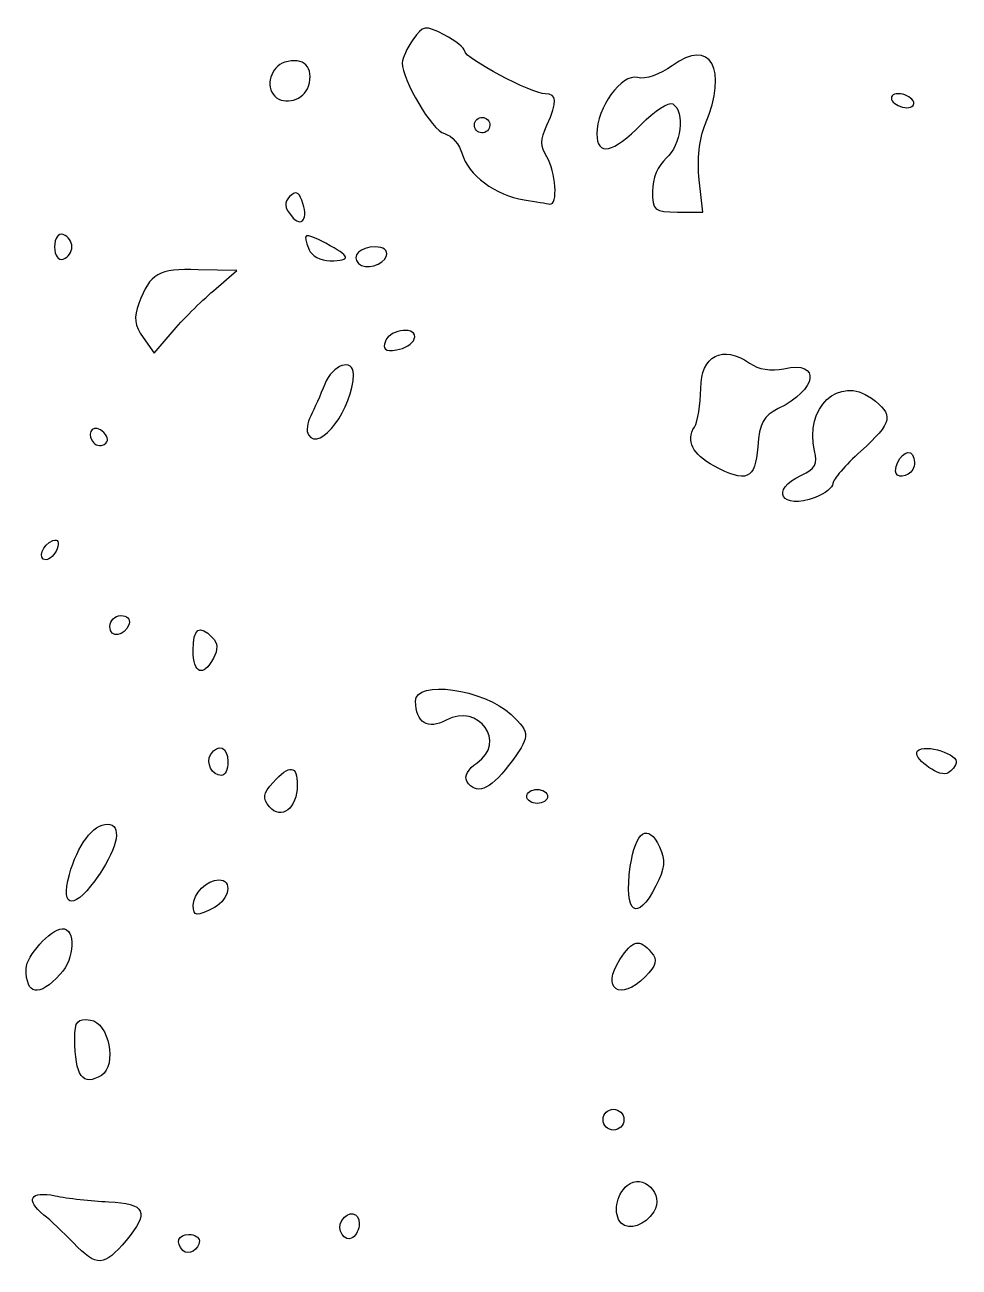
# Model space of a CAD drawing. Header units: centimetres. Extents: x -9.1 to 23.1, y -7.7 to 7.6.
# Drawn here: x -1.954 to -1.076, y 6.063 to 7.23 of the extents above; entities that cross this region are included whole.
import ezdxf

# ---------------------------------------------------------------- set-up
doc = ezdxf.new("R2010")
doc.units = ezdxf.units.CM
doc.header["$MEASUREMENT"] = 0
doc.layers.add('Layer 1', color=7, linetype='Continuous')

msp = doc.modelspace()

# ---------------------------------------------------------------- linework, layer by layer
at = {"layer": 'Layer 1'}
for points, knots in [([(-1.48465, 7.06541), (-1.51071, 7.06924), (-1.53804, 7.08959), (-1.54284, 7.10873), (-1.54284, 7.10873), (-1.545, 7.11732), (-1.55244, 7.12583), (-1.55938, 7.12765), (-1.55938, 7.12765), (-1.57102, 7.1307), (-1.59915, 7.17782), (-1.59915, 7.19426), (-1.59915, 7.19426), (-1.59915, 7.19817), (-1.59458, 7.2079), (-1.589, 7.21587), (-1.589, 7.21587), (-1.57941, 7.22956), (-1.57777, 7.22981), (-1.55961, 7.22042), (-1.55961, 7.22042), (-1.54903, 7.21495), (-1.54037, 7.20802), (-1.54037, 7.20503), (-1.54037, 7.20503), (-1.54037, 7.19834), (-1.47735, 7.16508), (-1.46466, 7.16508), (-1.46466, 7.16508), (-1.45342, 7.16508), (-1.45308, 7.15787), (-1.46326, 7.13552), (-1.46326, 7.13552), (-1.46931, 7.12225), (-1.46931, 7.11559), (-1.46326, 7.10591), (-1.46326, 7.10591), (-1.45468, 7.09217), (-1.45258, 7.06001), (-1.46036, 7.06157), (-1.46036, 7.06157), (-1.46305, 7.06211), (-1.47398, 7.06383), (-1.48465, 7.0654), (-1.48465, 7.0654), (-1.48465, 7.0654), (-1.48465, 7.06541), (-1.48465, 7.06541)], [0, 0, 0, 0, 0.0769231, 0.0769231, 0.0769231, 0.0769231, 0.1538462, 0.1538462, 0.1538462, 0.1538462, 0.2307692, 0.2307692, 0.2307692, 0.2307692, 0.3076923, 0.3076923, 0.3076923, 0.3076923, 0.3846154, 0.3846154, 0.3846154, 0.3846154, 0.4615385, 0.4615385, 0.4615385, 0.4615385, 0.5384615, 0.5384615, 0.5384615, 0.5384615, 0.6153846, 0.6153846, 0.6153846, 0.6153846, 0.6923077, 0.6923077, 0.6923077, 0.6923077, 0.7692308, 0.7692308, 0.7692308, 0.7692308, 0.8461538, 0.8461538, 0.8461538, 0.8461538, 1, 1, 1, 1]), ([(-1.36403, 7.07372), (-1.36403, 7.0853), (-1.35866, 7.09798), (-1.35097, 7.10456), (-1.35097, 7.10456), (-1.3371, 7.11643), (-1.33324, 7.14837), (-1.34481, 7.15552), (-1.34481, 7.15552), (-1.34861, 7.15787), (-1.36197, 7.14922), (-1.37451, 7.13631), (-1.37451, 7.13631), (-1.40068, 7.10936), (-1.41629, 7.10608), (-1.41625, 7.12753), (-1.41625, 7.12753), (-1.41617, 7.15207), (-1.39296, 7.18419), (-1.37806, 7.18029), (-1.37806, 7.18029), (-1.37053, 7.17831), (-1.35696, 7.18297), (-1.34547, 7.19147), (-1.34547, 7.19147), (-1.30945, 7.21811), (-1.29263, 7.18834), (-1.31434, 7.13636), (-1.31434, 7.13636), (-1.31993, 7.12299), (-1.32212, 7.10292), (-1.32002, 7.08432), (-1.32002, 7.08432), (-1.32002, 7.08432), (-1.31661, 7.05404), (-1.31661, 7.05404), (-1.31661, 7.05404), (-1.31661, 7.05404), (-1.34032, 7.05406), (-1.34032, 7.05406), (-1.34032, 7.05406), (-1.36233, 7.05406), (-1.36403, 7.05546), (-1.36403, 7.07372)], [0, 0, 0, 0, 0.0833333, 0.0833333, 0.0833333, 0.0833333, 0.1666667, 0.1666667, 0.1666667, 0.1666667, 0.25, 0.25, 0.25, 0.25, 0.3333333, 0.3333333, 0.3333333, 0.3333333, 0.4166667, 0.4166667, 0.4166667, 0.4166667, 0.5, 0.5, 0.5, 0.5, 0.5833333, 0.5833333, 0.5833333, 0.5833333, 0.6666667, 0.6666667, 0.6666667, 0.6666667, 0.75, 0.75, 0.75, 0.75, 0.8333333, 0.8333333, 0.8333333, 0.8333333, 1, 1, 1, 1]), ([(-1.71892, 7.16288), (-1.7281, 7.17207), (-1.72267, 7.19049), (-1.70955, 7.19466), (-1.70955, 7.19466), (-1.69198, 7.20023), (-1.68156, 7.18982), (-1.68714, 7.17225), (-1.68714, 7.17225), (-1.6913, 7.15913), (-1.70973, 7.1537), (-1.71892, 7.16288)], [0, 0, 0, 0, 0.25, 0.25, 0.25, 0.25, 0.5, 0.5, 0.5, 0.5, 1, 1, 1, 1]), ([(-1.13872, 7.15855), (-1.14094, 7.16213), (-1.13835, 7.16508), (-1.13296, 7.16508), (-1.13296, 7.16508), (-1.12757, 7.16508), (-1.12135, 7.16216), (-1.11913, 7.15855), (-1.11913, 7.15855), (-1.11691, 7.15497), (-1.1195, 7.15202), (-1.12489, 7.15202), (-1.12489, 7.15202), (-1.13028, 7.15202), (-1.1365, 7.15494), (-1.13872, 7.15855)], [0, 0, 0, 0, 0.2, 0.2, 0.2, 0.2, 0.4, 0.4, 0.4, 0.4, 0.6, 0.6, 0.6, 0.6, 1, 1, 1, 1]), ([(-1.51786, 7.13952), (-1.51996, 7.14294), (-1.52447, 7.14399), (-1.52787, 7.14187), (-1.52787, 7.14187), (-1.53127, 7.13977), (-1.53234, 7.13526), (-1.53023, 7.13186), (-1.53023, 7.13186), (-1.52813, 7.12844), (-1.52362, 7.12739), (-1.52022, 7.12951), (-1.52022, 7.12951), (-1.51682, 7.13161), (-1.51575, 7.13612), (-1.51786, 7.13952)], [0, 0, 0, 0, 0.2, 0.2, 0.2, 0.2, 0.4, 0.4, 0.4, 0.4, 0.6, 0.6, 0.6, 0.6, 1, 1, 1, 1]), ([(-1.70329, 7.05036), (-1.70992, 7.05835), (-1.71034, 7.06305), (-1.7049, 7.0685), (-1.7049, 7.0685), (-1.69946, 7.07394), (-1.69649, 7.07308), (-1.69346, 7.06517), (-1.69346, 7.06517), (-1.68678, 7.04776), (-1.69317, 7.03815), (-1.70329, 7.05036)], [0, 0, 0, 0, 0.25, 0.25, 0.25, 0.25, 0.5, 0.5, 0.5, 0.5, 1, 1, 1, 1]), ([(-1.92572, 7.02136), (-1.92572, 7.02978), (-1.92241, 7.03441), (-1.91756, 7.03279), (-1.91756, 7.03279), (-1.91307, 7.03131), (-1.9094, 7.02615), (-1.9094, 7.02136), (-1.9094, 7.02136), (-1.9094, 7.01657), (-1.91307, 7.01143), (-1.91756, 7.00993), (-1.91756, 7.00993), (-1.92242, 7.00832), (-1.92572, 7.01294), (-1.92572, 7.02136)], [0, 0, 0, 0, 0.2, 0.2, 0.2, 0.2, 0.4, 0.4, 0.4, 0.4, 0.6, 0.6, 0.6, 0.6, 1, 1, 1, 1]), ([(-1.68664, 7.01865), (-1.6929, 7.03496), (-1.69178, 7.03539), (-1.67101, 7.02465), (-1.67101, 7.02465), (-1.64734, 7.01241), (-1.64634, 7.00832), (-1.66705, 7.00832), (-1.66705, 7.00832), (-1.67565, 7.00832), (-1.68446, 7.01297), (-1.68664, 7.01865)], [0, 0, 0, 0, 0.25, 0.25, 0.25, 0.25, 0.5, 0.5, 0.5, 0.5, 1, 1, 1, 1]), ([(-1.64012, 7.00572), (-1.64723, 7.01283), (-1.63864, 7.02136), (-1.62435, 7.02136), (-1.62435, 7.02136), (-1.61668, 7.02136), (-1.61227, 7.01794), (-1.61385, 7.0132), (-1.61385, 7.0132), (-1.61695, 7.00387), (-1.63355, 6.99915), (-1.64012, 7.00572)], [0, 0, 0, 0, 0.25, 0.25, 0.25, 0.25, 0.5, 0.5, 0.5, 0.5, 1, 1, 1, 1]), ([(-1.84267, 6.93631), (-1.85055, 6.94756), (-1.85149, 6.95517), (-1.84659, 6.96806), (-1.84659, 6.96806), (-1.83561, 6.99693), (-1.82885, 7.00079), (-1.79083, 6.9999), (-1.79083, 6.9999), (-1.79083, 6.9999), (-1.75457, 6.99904), (-1.75457, 6.99904), (-1.75457, 6.99904), (-1.75457, 6.99904), (-1.77651, 6.9801), (-1.77651, 6.9801), (-1.77651, 6.9801), (-1.78858, 6.96968), (-1.80607, 6.95223), (-1.81538, 6.94133), (-1.81538, 6.94133), (-1.81538, 6.94133), (-1.83231, 6.9215), (-1.83231, 6.9215), (-1.83231, 6.9215), (-1.83231, 6.9215), (-1.84267, 6.93631), (-1.84267, 6.93631)], [0, 0, 0, 0, 0.125, 0.125, 0.125, 0.125, 0.25, 0.25, 0.25, 0.25, 0.375, 0.375, 0.375, 0.375, 0.5, 0.5, 0.5, 0.5, 0.625, 0.625, 0.625, 0.625, 0.75, 0.75, 0.75, 0.75, 1, 1, 1, 1]), ([(-1.61484, 6.93272), (-1.61019, 6.94484), (-1.5838, 6.94687), (-1.58778, 6.93482), (-1.58778, 6.93482), (-1.58926, 6.93033), (-1.59684, 6.92572), (-1.60462, 6.92457), (-1.60462, 6.92457), (-1.61521, 6.92301), (-1.61778, 6.92506), (-1.61484, 6.93273), (-1.61484, 6.93273), (-1.61484, 6.93273), (-1.61484, 6.93272), (-1.61484, 6.93272)], [0, 0, 0, 0, 0.2, 0.2, 0.2, 0.2, 0.4, 0.4, 0.4, 0.4, 0.6, 0.6, 0.6, 0.6, 1, 1, 1, 1]), ([(-1.26499, 6.83352), (-1.26336, 6.85597), (-1.25974, 6.86278), (-1.24586, 6.8694), (-1.24586, 6.8694), (-1.20887, 6.88704), (-1.20498, 6.91477), (-1.24059, 6.90695), (-1.24059, 6.90695), (-1.25242, 6.90436), (-1.26435, 6.90629), (-1.27275, 6.91217), (-1.27275, 6.91217), (-1.29795, 6.92982), (-1.31849, 6.91914), (-1.31861, 6.88833), (-1.31861, 6.88833), (-1.31869, 6.87348), (-1.32133, 6.85719), (-1.32454, 6.85213), (-1.32454, 6.85213), (-1.33271, 6.83922), (-1.32639, 6.82659), (-1.30631, 6.81568), (-1.30631, 6.81568), (-1.27579, 6.7991), (-1.26723, 6.80279), (-1.26501, 6.83353), (-1.26501, 6.83353), (-1.26501, 6.83353), (-1.26499, 6.83352), (-1.26499, 6.83352)], [0, 0, 0, 0, 0.1111111, 0.1111111, 0.1111111, 0.1111111, 0.2222222, 0.2222222, 0.2222222, 0.2222222, 0.3333333, 0.3333333, 0.3333333, 0.3333333, 0.4444444, 0.4444444, 0.4444444, 0.4444444, 0.5555556, 0.5555556, 0.5555556, 0.5555556, 0.6666667, 0.6666667, 0.6666667, 0.6666667, 0.7777778, 0.7777778, 0.7777778, 0.7777778, 1, 1, 1, 1]), ([(-1.68726, 6.84474), (-1.6894, 6.8482), (-1.68842, 6.85628), (-1.68509, 6.86272), (-1.68509, 6.86272), (-1.68176, 6.86915), (-1.67585, 6.8825), (-1.67195, 6.89237), (-1.67195, 6.89237), (-1.6647, 6.91074), (-1.64498, 6.91742), (-1.64498, 6.90151), (-1.64498, 6.90151), (-1.64498, 6.87036), (-1.67674, 6.82772), (-1.68726, 6.84474)], [0, 0, 0, 0, 0.2, 0.2, 0.2, 0.2, 0.4, 0.4, 0.4, 0.4, 0.6, 0.6, 0.6, 0.6, 1, 1, 1, 1]), ([(-1.21115, 6.78605), (-1.20194, 6.78955), (-1.1944, 6.79544), (-1.1944, 6.79913), (-1.1944, 6.79913), (-1.1944, 6.80284), (-1.18264, 6.81646), (-1.16828, 6.82944), (-1.16828, 6.82944), (-1.13809, 6.85672), (-1.13671, 6.86359), (-1.15832, 6.87931), (-1.15832, 6.87931), (-1.18845, 6.90122), (-1.22173, 6.87018), (-1.21157, 6.82966), (-1.21157, 6.82966), (-1.20856, 6.81767), (-1.21124, 6.81271), (-1.22392, 6.80694), (-1.22392, 6.80694), (-1.25433, 6.79309), (-1.24271, 6.77406), (-1.21116, 6.78605), (-1.21116, 6.78605), (-1.21116, 6.78605), (-1.21115, 6.78605), (-1.21115, 6.78605)], [0, 0, 0, 0, 0.125, 0.125, 0.125, 0.125, 0.25, 0.25, 0.25, 0.25, 0.375, 0.375, 0.375, 0.375, 0.5, 0.5, 0.5, 0.5, 0.625, 0.625, 0.625, 0.625, 0.75, 0.75, 0.75, 0.75, 1, 1, 1, 1]), ([(-1.89022, 6.83884), (-1.89643, 6.84888), (-1.88793, 6.85536), (-1.87954, 6.84698), (-1.87954, 6.84698), (-1.87485, 6.84229), (-1.87474, 6.83863), (-1.87921, 6.83588), (-1.87921, 6.83588), (-1.88287, 6.83362), (-1.88783, 6.83493), (-1.89023, 6.83884), (-1.89023, 6.83884), (-1.89023, 6.83884), (-1.89022, 6.83884), (-1.89022, 6.83884)], [0, 0, 0, 0, 0.2, 0.2, 0.2, 0.2, 0.4, 0.4, 0.4, 0.4, 0.6, 0.6, 0.6, 0.6, 1, 1, 1, 1]), ([(-1.1193, 6.81234), (-1.11708, 6.81592), (-1.11727, 6.82212), (-1.11973, 6.8261), (-1.11973, 6.8261), (-1.12412, 6.8332), (-1.13529, 6.82231), (-1.13553, 6.81071), (-1.13553, 6.81071), (-1.13565, 6.80355), (-1.12401, 6.80472), (-1.1193, 6.81236), (-1.1193, 6.81236), (-1.1193, 6.81236), (-1.1193, 6.81234), (-1.1193, 6.81234)], [0, 0, 0, 0, 0.2, 0.2, 0.2, 0.2, 0.4, 0.4, 0.4, 0.4, 0.6, 0.6, 0.6, 0.6, 1, 1, 1, 1]), ([(-1.92347, 6.7378), (-1.92103, 6.74416), (-1.92249, 6.74715), (-1.92726, 6.74556), (-1.92726, 6.74556), (-1.93702, 6.74231), (-1.9424, 6.72746), (-1.93381, 6.72746), (-1.93381, 6.72746), (-1.9303, 6.72746), (-1.92565, 6.73211), (-1.92346, 6.7378), (-1.92346, 6.7378), (-1.92346, 6.7378), (-1.92347, 6.7378), (-1.92347, 6.7378)], [0, 0, 0, 0, 0.2, 0.2, 0.2, 0.2, 0.4, 0.4, 0.4, 0.4, 0.6, 0.6, 0.6, 0.6, 1, 1, 1, 1]), ([(-1.85572, 6.66742), (-1.8543, 6.67169), (-1.85779, 6.67518), (-1.86348, 6.67518), (-1.86348, 6.67518), (-1.86917, 6.67518), (-1.87382, 6.67052), (-1.87382, 6.66484), (-1.87382, 6.66484), (-1.87382, 6.6533), (-1.85976, 6.65531), (-1.85572, 6.66743), (-1.85572, 6.66743), (-1.85572, 6.66743), (-1.85572, 6.66742), (-1.85572, 6.66742)], [0, 0, 0, 0, 0.2, 0.2, 0.2, 0.2, 0.4, 0.4, 0.4, 0.4, 0.6, 0.6, 0.6, 0.6, 1, 1, 1, 1]), ([(-1.77648, 6.63499), (-1.77204, 6.64329), (-1.77238, 6.6494), (-1.77755, 6.65458), (-1.77755, 6.65458), (-1.78995, 6.66698), (-1.79553, 6.66324), (-1.79553, 6.64252), (-1.79553, 6.64252), (-1.79553, 6.62049), (-1.7862, 6.6168), (-1.77647, 6.63499), (-1.77647, 6.63499), (-1.77647, 6.63499), (-1.77648, 6.63499), (-1.77648, 6.63499)], [0, 0, 0, 0, 0.2, 0.2, 0.2, 0.2, 0.4, 0.4, 0.4, 0.4, 0.6, 0.6, 0.6, 0.6, 1, 1, 1, 1]), ([(-1.49924, 6.53425), (-1.47842, 6.56155), (-1.47826, 6.56469), (-1.49684, 6.58214), (-1.49684, 6.58214), (-1.5225, 6.60625), (-1.5868, 6.61526), (-1.58654, 6.59472), (-1.58654, 6.59472), (-1.58629, 6.57455), (-1.57507, 6.56761), (-1.55774, 6.57688), (-1.55774, 6.57688), (-1.52713, 6.59326), (-1.50028, 6.55572), (-1.52898, 6.53667), (-1.52898, 6.53667), (-1.53726, 6.53117), (-1.54117, 6.52405), (-1.53839, 6.51955), (-1.53839, 6.51955), (-1.53011, 6.50615), (-1.51691, 6.51111), (-1.49925, 6.53426), (-1.49925, 6.53426), (-1.49925, 6.53426), (-1.49924, 6.53425), (-1.49924, 6.53425)], [0, 0, 0, 0, 0.125, 0.125, 0.125, 0.125, 0.25, 0.25, 0.25, 0.25, 0.375, 0.375, 0.375, 0.375, 0.5, 0.5, 0.5, 0.5, 0.625, 0.625, 0.625, 0.625, 0.75, 0.75, 0.75, 0.75, 1, 1, 1, 1]), ([(-1.76281, 6.53796), (-1.76281, 6.55174), (-1.77231, 6.55554), (-1.77914, 6.54449), (-1.77914, 6.54449), (-1.7839, 6.53678), (-1.77772, 6.52489), (-1.76896, 6.52489), (-1.76896, 6.52489), (-1.76558, 6.52489), (-1.76281, 6.53077), (-1.76281, 6.53795), (-1.76281, 6.53795), (-1.76281, 6.53795), (-1.76281, 6.53796), (-1.76281, 6.53796)], [0, 0, 0, 0, 0.2, 0.2, 0.2, 0.2, 0.4, 0.4, 0.4, 0.4, 0.6, 0.6, 0.6, 0.6, 1, 1, 1, 1]), ([(-1.07861, 6.53648), (-1.07579, 6.54494), (-1.10778, 6.5551), (-1.11488, 6.548), (-1.11488, 6.548), (-1.12046, 6.54241), (-1.09645, 6.52386), (-1.0875, 6.52684), (-1.0875, 6.52684), (-1.08399, 6.52799), (-1.07999, 6.53235), (-1.07861, 6.53648)], [0, 0, 0, 0, 0.25, 0.25, 0.25, 0.25, 0.5, 0.5, 0.5, 0.5, 1, 1, 1, 1]), ([(-1.69769, 6.51589), (-1.69769, 6.53481), (-1.70491, 6.53564), (-1.72044, 6.51848), (-1.72044, 6.51848), (-1.73007, 6.50784), (-1.73068, 6.50376), (-1.72385, 6.49554), (-1.72385, 6.49554), (-1.71293, 6.48238), (-1.69769, 6.49422), (-1.69769, 6.51589)], [0, 0, 0, 0, 0.25, 0.25, 0.25, 0.25, 0.5, 0.5, 0.5, 0.5, 1, 1, 1, 1]), ([(-1.46255, 6.50529), (-1.46255, 6.50887), (-1.46696, 6.51182), (-1.47235, 6.51182), (-1.47235, 6.51182), (-1.47774, 6.51182), (-1.48215, 6.5089), (-1.48215, 6.50529), (-1.48215, 6.50529), (-1.48215, 6.50171), (-1.47774, 6.49876), (-1.47235, 6.49876), (-1.47235, 6.49876), (-1.46696, 6.49876), (-1.46255, 6.50168), (-1.46255, 6.50529)], [0, 0, 0, 0, 0.2, 0.2, 0.2, 0.2, 0.4, 0.4, 0.4, 0.4, 0.6, 0.6, 0.6, 0.6, 1, 1, 1, 1]), ([(-1.88389, 6.43177), (-1.86576, 6.45844), (-1.86236, 6.47924), (-1.87611, 6.47924), (-1.87611, 6.47924), (-1.88936, 6.47924), (-1.90442, 6.45928), (-1.91187, 6.43189), (-1.91187, 6.43189), (-1.92089, 6.3987), (-1.9064, 6.39864), (-1.88389, 6.43189), (-1.88389, 6.43189), (-1.88389, 6.43189), (-1.88389, 6.43177), (-1.88389, 6.43177)], [0, 0, 0, 0, 0.2, 0.2, 0.2, 0.2, 0.4, 0.4, 0.4, 0.4, 0.6, 0.6, 0.6, 0.6, 1, 1, 1, 1]), ([(-1.36066, 6.42137), (-1.3523, 6.43753), (-1.3516, 6.44524), (-1.35732, 6.45781), (-1.35732, 6.45781), (-1.36785, 6.48091), (-1.38011, 6.47275), (-1.38479, 6.43953), (-1.38479, 6.43953), (-1.39104, 6.39521), (-1.3789, 6.38609), (-1.36066, 6.42137)], [0, 0, 0, 0, 0.25, 0.25, 0.25, 0.25, 0.5, 0.5, 0.5, 0.5, 1, 1, 1, 1]), ([(-1.77553, 6.4011), (-1.7613, 6.40871), (-1.75838, 6.42699), (-1.77139, 6.42699), (-1.77139, 6.42699), (-1.78231, 6.42699), (-1.79556, 6.41375), (-1.79556, 6.40283), (-1.79556, 6.40283), (-1.79556, 6.39257), (-1.79204, 6.39227), (-1.77554, 6.4011), (-1.77554, 6.4011), (-1.77554, 6.4011), (-1.77553, 6.4011), (-1.77553, 6.4011)], [0, 0, 0, 0, 0.2, 0.2, 0.2, 0.2, 0.4, 0.4, 0.4, 0.4, 0.6, 0.6, 0.6, 0.6, 1, 1, 1, 1]), ([(-1.9204, 6.33825), (-1.9067, 6.35284), (-1.90554, 6.38168), (-1.91869, 6.38104), (-1.91869, 6.38104), (-1.92953, 6.3805), (-1.95254, 6.35516), (-1.95254, 6.34374), (-1.95254, 6.34374), (-1.95254, 6.31845), (-1.94087, 6.31646), (-1.92041, 6.33824), (-1.92041, 6.33824), (-1.92041, 6.33824), (-1.9204, 6.33825), (-1.9204, 6.33825)], [0, 0, 0, 0, 0.2, 0.2, 0.2, 0.2, 0.4, 0.4, 0.4, 0.4, 0.6, 0.6, 0.6, 0.6, 1, 1, 1, 1]), ([(-1.37082, 6.33599), (-1.36009, 6.34672), (-1.35891, 6.35141), (-1.36509, 6.35885), (-1.36509, 6.35885), (-1.37603, 6.37204), (-1.38247, 6.37058), (-1.39453, 6.35217), (-1.39453, 6.35217), (-1.4126, 6.32459), (-1.39453, 6.31226), (-1.37082, 6.33599)], [0, 0, 0, 0, 0.25, 0.25, 0.25, 0.25, 0.5, 0.5, 0.5, 0.5, 1, 1, 1, 1]), ([(-1.88177, 6.24339), (-1.8668, 6.25288), (-1.87471, 6.29285), (-1.89205, 6.29531), (-1.89205, 6.29531), (-1.90448, 6.29708), (-1.90675, 6.29436), (-1.90675, 6.27788), (-1.90675, 6.27788), (-1.90675, 6.24285), (-1.89916, 6.23237), (-1.88177, 6.24339)], [0, 0, 0, 0, 0.25, 0.25, 0.25, 0.25, 0.5, 0.5, 0.5, 0.5, 1, 1, 1, 1]), ([(-1.39082, 6.20175), (-1.39082, 6.20714), (-1.39523, 6.21154), (-1.40062, 6.21154), (-1.40062, 6.21154), (-1.40601, 6.21154), (-1.41042, 6.20713), (-1.41042, 6.20175), (-1.41042, 6.20175), (-1.41042, 6.19637), (-1.40601, 6.19195), (-1.40062, 6.19195), (-1.40062, 6.19195), (-1.39523, 6.19195), (-1.39082, 6.19636), (-1.39082, 6.20175)], [0, 0, 0, 0, 0.2, 0.2, 0.2, 0.2, 0.4, 0.4, 0.4, 0.4, 0.6, 0.6, 0.6, 0.6, 1, 1, 1, 1]), ([(-1.36275, 6.1151), (-1.35233, 6.13165), (-1.37299, 6.15222), (-1.38774, 6.13999), (-1.38774, 6.13999), (-1.39828, 6.13125), (-1.40121, 6.11258), (-1.39328, 6.10466), (-1.39328, 6.10466), (-1.38605, 6.09743), (-1.37054, 6.10273), (-1.36275, 6.1151)], [0, 0, 0, 0, 0.25, 0.25, 0.25, 0.25, 0.5, 0.5, 0.5, 0.5, 1, 1, 1, 1]), ([(-1.85862, 6.08831), (-1.83625, 6.1149), (-1.84001, 6.12314), (-1.87521, 6.12463), (-1.87521, 6.12463), (-1.89106, 6.12529), (-1.91358, 6.12784), (-1.92525, 6.13027), (-1.92525, 6.13027), (-1.94858, 6.13513), (-1.95371, 6.1264), (-1.93583, 6.11224), (-1.93583, 6.11224), (-1.92997, 6.10761), (-1.91748, 6.09585), (-1.90807, 6.08611), (-1.90807, 6.08611), (-1.886, 6.06327), (-1.87944, 6.06356), (-1.85861, 6.08829), (-1.85861, 6.08829), (-1.85861, 6.08829), (-1.85862, 6.08831), (-1.85862, 6.08831)], [0, 0, 0, 0, 0.1428571, 0.1428571, 0.1428571, 0.1428571, 0.2857143, 0.2857143, 0.2857143, 0.2857143, 0.4285714, 0.4285714, 0.4285714, 0.4285714, 0.5714286, 0.5714286, 0.5714286, 0.5714286, 0.7142857, 0.7142857, 0.7142857, 0.7142857, 1, 1, 1, 1]), ([(-1.63952, 6.10418), (-1.63952, 6.11496), (-1.64984, 6.11678), (-1.65585, 6.10706), (-1.65585, 6.10706), (-1.66118, 6.09844), (-1.65337, 6.08621), (-1.6456, 6.09101), (-1.6456, 6.09101), (-1.64226, 6.09307), (-1.63952, 6.099), (-1.63952, 6.10418)], [0, 0, 0, 0, 0.25, 0.25, 0.25, 0.25, 0.5, 0.5, 0.5, 0.5, 1, 1, 1, 1]), ([(-1.78973, 6.08785), (-1.78973, 6.09123), (-1.79414, 6.094), (-1.79953, 6.094), (-1.79953, 6.094), (-1.80963, 6.094), (-1.81251, 6.08629), (-1.80515, 6.07894), (-1.80515, 6.07894), (-1.79993, 6.07372), (-1.78973, 6.07964), (-1.78973, 6.08785)], [0, 0, 0, 0, 0.25, 0.25, 0.25, 0.25, 0.5, 0.5, 0.5, 0.5, 1, 1, 1, 1])]:
    msp.add_open_spline(points, degree=3, knots=knots, dxfattribs=at)

doc.saveas('drawing.dxf')
